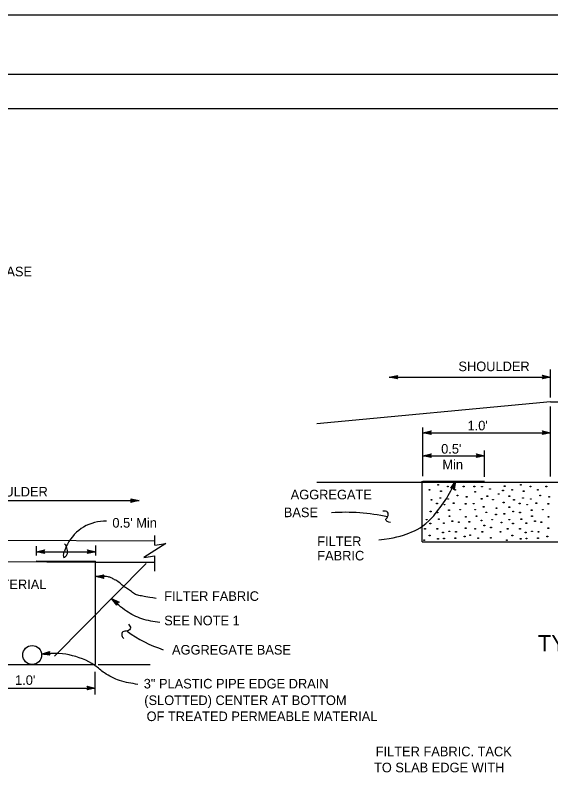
# Model space of a CAD drawing. Extents: x -894 to 866, y -472 to 714.
# Drawn here: x -253 to 138, y 156 to 714 of the extents above; entities that cross this region are included whole.
import ezdxf

# ---------------------------------------------------------------- set-up
doc = ezdxf.new("R2010")
doc.units = 0
for name, color, linetype in [('border_PLOTTING-ELEMENTS', 7, 'Continuous'), ('border_rw_22x34_Cut_Lines', 7, 'Continuous'), ('border_SHEET', 7, 'Continuous'), ('df_MISC', 7, 'Continuous'), ('df_PIPE', 7, 'Continuous'), ('rd_BASE-MATERIAL', 7, 'Continuous'), ('rd_PAVEMENT', 7, 'Continuous'), ('rd_PAVEMENT-anno', 7, 'Continuous')]:
    doc.layers.add(name, color=color, linetype=linetype)

msp = doc.modelspace()

# ---------------------------------------------------------------- linework, layer by layer
at = {"layer": 'border_PLOTTING-ELEMENTS'}
for points in [[(-894.04, -472.44), (865.96, -472.44), (865.96, 713.56), (-894.04, 713.56)], [(-864.04, 670.56), (835.96, 670.56), (835.96, -429.44), (-864.04, -429.44)]]:
    msp.add_lwpolyline(points, close=True, dxfattribs=at)
at = {"layer": 'border_rw_22x34_Cut_Lines'}
msp.add_lwpolyline([(-864.04, 670.56), (835.96, 670.56), (835.96, -429.44), (-864.04, -429.44)], close=True, dxfattribs=at)
at = {"layer": 'border_SHEET'}
msp.add_line((-814.04, 645.56), (810.96, 645.56), dxfattribs=at)
at = {"layer": 'df_MISC'}
for p, q in [((44.37, 328.94), (44.37, 373.06)), ((44.85, 373.06), (89.74, 373.06)), ((-237.5, 314.97), (-194.18, 314.76)), ((-194.18, 239.3), (-194.18, 314.76)), ((-280.73, 239.3), (-194.18, 239.3))]:
    msp.add_line(p, q, dxfattribs=at)
at = {"layer": 'df_PIPE'}
msp.add_circle((-240.4, 246.15), 6.91, dxfattribs=at)
at = {"layer": 'rd_BASE-MATERIAL'}
for p, q in [((44.37, 372.44), (356.76, 372.44)), ((44.37, 328.94), (356.76, 328.94))]:
    msp.add_line(p, q, dxfattribs=at)
for points in [[(55.68, 370.61), (56.32, 370.61), (56.32, 370.18), (55.68, 370.18)], [(62.72, 369.57), (63.36, 369.57), (63.36, 369.14), (62.72, 369.14)], [(74.21, 369.57), (74.85, 369.57), (74.85, 369.14), (74.21, 369.14)], [(81.97, 369.57), (82.61, 369.57), (82.61, 369.14), (81.97, 369.14)], [(87.66, 369.37), (88.31, 369.37), (88.31, 368.94), (87.66, 368.94)], [(104.22, 369.78), (104.86, 369.78), (104.86, 369.35), (104.22, 369.35)], [(116, 370.61), (116.65, 370.61), (116.65, 370.18), (116, 370.18)], [(123.04, 369.57), (123.69, 369.57), (123.69, 369.14), (123.04, 369.14)], [(134.53, 369.57), (135.17, 369.57), (135.17, 369.14), (134.53, 369.14)], [(49.33, 367.14), (49.97, 367.14), (49.97, 366.71), (49.33, 366.71)], [(57.65, 366.1), (58.29, 366.1), (58.29, 365.67), (57.65, 365.67)], [(68.05, 367.14), (68.69, 367.14), (68.69, 366.71), (68.05, 366.71)], [(69.75, 362.84), (70.4, 362.84), (70.4, 362.41), (69.75, 362.41)], [(82.61, 365.58), (83.26, 365.58), (83.26, 365.15), (82.61, 365.15)], [(93.53, 367.66), (94.18, 367.66), (94.18, 367.23), (93.53, 367.23)], [(99.77, 364.02), (100.42, 364.02), (100.42, 363.59), (99.77, 363.59)], [(102.89, 366.62), (103.54, 366.62), (103.54, 366.19), (102.89, 366.19)], [(109.65, 367.14), (110.3, 367.14), (110.3, 366.71), (109.65, 366.71)], [(117.97, 366.1), (118.62, 366.1), (118.62, 365.67), (117.97, 365.67)], [(128.37, 367.14), (129.02, 367.14), (129.02, 366.71), (128.37, 366.71)], [(130.08, 362.84), (130.72, 362.84), (130.72, 362.41), (130.08, 362.41)], [(50.73, 359.73), (51.37, 359.73), (51.37, 359.3), (50.73, 359.3)], [(54.85, 357.15), (55.5, 357.15), (55.5, 356.71), (54.85, 356.71)], [(57.23, 361.08), (57.88, 361.08), (57.88, 360.65), (57.23, 360.65)], [(62.92, 360.36), (63.57, 360.36), (63.57, 359.93), (62.92, 359.93)], [(67.01, 357.25), (67.65, 357.25), (67.65, 356.82), (67.01, 356.82)], [(76.37, 361.93), (77.02, 361.93), (77.02, 361.5), (76.37, 361.5)], [(87.45, 360.46), (88.1, 360.46), (88.1, 360.03), (87.45, 360.03)], [(91.45, 362.46), (92.1, 362.46), (92.1, 362.03), (91.45, 362.03)], [(95.61, 359.85), (96.26, 359.85), (96.26, 359.42), (95.61, 359.42)], [(103.41, 357.77), (104.06, 357.77), (104.06, 357.34), (103.41, 357.34)], [(107.57, 362.46), (108.22, 362.46), (108.22, 362.03), (107.57, 362.03)], [(111.05, 359.73), (111.7, 359.73), (111.7, 359.3), (111.05, 359.3)], [(115.17, 357.15), (115.82, 357.15), (115.82, 356.71), (115.17, 356.71)], [(117.55, 361.08), (118.2, 361.08), (118.2, 360.65), (117.55, 360.65)], [(123.25, 360.36), (123.89, 360.36), (123.89, 359.93), (123.25, 359.93)], [(127.33, 357.25), (127.98, 357.25), (127.98, 356.82), (127.33, 356.82)], [(136.69, 361.93), (137.34, 361.93), (137.34, 361.5), (136.69, 361.5)], [(60.25, 356.21), (60.89, 356.21), (60.89, 355.78), (60.25, 355.78)], [(63.54, 352.17), (64.19, 352.17), (64.19, 351.74), (63.54, 351.74)], [(71.69, 352.57), (72.34, 352.57), (72.34, 352.14), (71.69, 352.14)], [(75.76, 356.73), (76.4, 356.73), (76.4, 356.3), (75.76, 356.3)], [(81.55, 356.94), (82.2, 356.94), (82.2, 356.51), (81.55, 356.51)], [(82.61, 352.57), (83.26, 352.57), (83.26, 352.14), (82.61, 352.14)], [(88.85, 354.65), (89.5, 354.65), (89.5, 354.22), (88.85, 354.22)], [(98.21, 353.61), (98.86, 353.61), (98.86, 353.18), (98.21, 353.18)], [(107.64, 354.35), (108.28, 354.35), (108.28, 353.92), (107.64, 353.92)], [(120.57, 356.21), (121.22, 356.21), (121.22, 355.78), (120.57, 355.78)], [(123.87, 352.17), (124.51, 352.17), (124.51, 351.74), (123.87, 351.74)], [(132.01, 352.57), (132.66, 352.57), (132.66, 352.14), (132.01, 352.14)], [(136.08, 356.73), (136.73, 356.73), (136.73, 356.3), (136.08, 356.3)], [(50.11, 351.14), (50.75, 351.14), (50.75, 350.71), (50.11, 350.71)], [(55.05, 350.49), (55.69, 350.49), (55.69, 350.06), (55.05, 350.06)], [(63.89, 347.89), (64.53, 347.89), (64.53, 347.46), (63.89, 347.46)], [(75.86, 347.41), (76.51, 347.41), (76.51, 346.98), (75.86, 346.98)], [(83.65, 347.89), (84.3, 347.89), (84.3, 347.46), (83.65, 347.46)], [(90.87, 350.62), (91.51, 350.62), (91.51, 350.19), (90.87, 350.19)], [(97.91, 349.07), (98.55, 349.07), (98.55, 348.64), (97.91, 348.64)], [(103.93, 349.45), (104.58, 349.45), (104.58, 349.02), (103.93, 349.02)], [(110.43, 351.14), (111.07, 351.14), (111.07, 350.71), (110.43, 350.71)], [(115.37, 350.49), (116.02, 350.49), (116.02, 350.06), (115.37, 350.06)], [(124.21, 347.89), (124.86, 347.89), (124.86, 347.46), (124.21, 347.46)], [(136.18, 347.41), (136.83, 347.41), (136.83, 346.98), (136.18, 346.98)], [(47.21, 345.24), (47.85, 345.24), (47.85, 344.81), (47.21, 344.81)], [(49.9, 342.44), (50.54, 342.44), (50.54, 342.01), (49.9, 342.01)], [(56.09, 345.55), (56.74, 345.55), (56.74, 345.12), (56.09, 345.12)], [(59.73, 342.68), (60.37, 342.68), (60.37, 342.25), (59.73, 342.25)], [(65.97, 344.24), (66.62, 344.24), (66.62, 343.81), (65.97, 343.81)], [(70.69, 343.37), (71.33, 343.37), (71.33, 342.94), (70.69, 342.94)], [(78.45, 343.72), (79.1, 343.72), (79.1, 343.29), (78.45, 343.29)], [(87.25, 344.72), (87.89, 344.72), (87.89, 344.29), (87.25, 344.29)], [(89.32, 340.99), (89.96, 340.99), (89.96, 340.56), (89.32, 340.56)], [(95.09, 345.28), (95.74, 345.28), (95.74, 344.85), (95.09, 344.85)], [(101.85, 343.2), (102.5, 343.2), (102.5, 342.77), (101.85, 342.77)], [(107.53, 345.24), (108.18, 345.24), (108.18, 344.81), (107.53, 344.81)], [(110.22, 342.44), (110.87, 342.44), (110.87, 342.01), (110.22, 342.01)], [(116.42, 345.55), (117.06, 345.55), (117.06, 345.12), (116.42, 345.12)], [(120.05, 342.68), (120.7, 342.68), (120.7, 342.25), (120.05, 342.25)], [(126.29, 344.24), (126.94, 344.24), (126.94, 343.81), (126.29, 343.81)], [(131.01, 343.37), (131.66, 343.37), (131.66, 342.94), (131.01, 342.94)], [(46.07, 338.61), (46.71, 338.61), (46.71, 338.18), (46.07, 338.18)], [(55.05, 338.52), (55.69, 338.52), (55.69, 338.09), (55.05, 338.09)], [(59.21, 335.92), (59.85, 335.92), (59.85, 335.49), (59.21, 335.49)], [(63.86, 336.74), (64.5, 336.74), (64.5, 336.31), (63.86, 336.31)], [(68.57, 336.44), (69.22, 336.44), (69.22, 336.01), (68.57, 336.01)], [(75.76, 339.13), (76.4, 339.13), (76.4, 338.69), (75.76, 338.69)], [(82.61, 338.52), (83.26, 338.52), (83.26, 338.09), (82.61, 338.09)], [(87.81, 336.44), (88.46, 336.44), (88.46, 336.01), (87.81, 336.01)], [(94.28, 339.54), (94.93, 339.54), (94.93, 339.11), (94.28, 339.11)], [(101.11, 336.33), (101.76, 336.33), (101.76, 335.9), (101.11, 335.9)], [(106.39, 338.61), (107.04, 338.61), (107.04, 338.18), (106.39, 338.18)], [(115.37, 338.52), (116.02, 338.52), (116.02, 338.09), (115.37, 338.09)], [(119.53, 335.92), (120.18, 335.92), (120.18, 335.49), (119.53, 335.49)], [(124.18, 336.74), (124.82, 336.74), (124.82, 336.31), (124.18, 336.31)], [(128.89, 336.44), (129.54, 336.44), (129.54, 336.01), (128.89, 336.01)], [(136.08, 339.13), (136.73, 339.13), (136.73, 338.69), (136.08, 338.69)], [(45.45, 330.22), (46.09, 330.22), (46.09, 329.79), (45.45, 329.79)], [(49.38, 333.64), (50.03, 333.64), (50.03, 333.21), (49.38, 333.21)], [(55.47, 331.25), (56.12, 331.25), (56.12, 330.82), (55.47, 330.82)], [(59.82, 331.46), (60.46, 331.46), (60.46, 331.03), (59.82, 331.03)], [(68.2, 331.67), (68.85, 331.67), (68.85, 331.24), (68.2, 331.24)], [(74.93, 332.91), (75.57, 332.91), (75.57, 332.48), (74.93, 332.48)], [(78.97, 333.84), (79.62, 333.84), (79.62, 333.41), (78.97, 333.41)], [(84.87, 331.77), (85.51, 331.77), (85.51, 331.34), (84.87, 331.34)], [(94.08, 331.98), (94.72, 331.98), (94.72, 331.55), (94.08, 331.55)], [(105.77, 330.22), (106.42, 330.22), (106.42, 329.79), (105.77, 329.79)], [(109.71, 333.64), (110.35, 333.64), (110.35, 333.21), (109.71, 333.21)], [(115.8, 331.25), (116.44, 331.25), (116.44, 330.82), (115.8, 330.82)], [(120.14, 331.46), (120.79, 331.46), (120.79, 331.03), (120.14, 331.03)], [(128.53, 331.67), (129.17, 331.67), (129.17, 331.24), (128.53, 331.24)], [(135.25, 332.91), (135.9, 332.91), (135.9, 332.48), (135.25, 332.48)]]:
    msp.add_lwpolyline(points, close=True, dxfattribs=at)
at = {"layer": 'rd_PAVEMENT'}
for p, q in [((138.07, 431.11), (-32.56, 415.12)), ((138.07, 431.11), (356.76, 430.09)), ((-32.53, 372.44), (44.37, 372.44)), ((-353.51, 330.52), (-150.74, 329.57)), ((-150.87, 326.51), (-150.87, 333.4)), ((-150.87, 307.51), (-150.87, 318.51)), ((-367.53, 314.88), (-193.82, 314.07)), ((-224.08, 245.32), (-157.15, 313.13)), ((-193.82, 314.07), (-150.81, 313.87)), ((-192.23, 239.29), (-154.38, 239.12))]:
    msp.add_line(p, q, dxfattribs=at)
msp.add_lwpolyline([(-150.87, 326.51), (-142.87, 327.51), (-158.87, 317.51), (-150.87, 318.51)], dxfattribs=at)
at = {"layer": 'rd_PAVEMENT-anno'}
for p, q in [((138.07, 434.33), (138.07, 454.8)), ((20.25, 449.19), (26.26, 450.49)), ((26.24, 447.82), (20.25, 449.19)), ((20.25, 449.19), (20.25, 449.19)), ((20.25, 449.19), (62.5, 449.19)), ((26.03, 448.18), (21.63, 449.18)), ((21.64, 449.19), (26.02, 450.14)), ((23.01, 449.18), (25.84, 449.79)), ((25.8, 448.54), (23.01, 449.18)), ((24.39, 449.17), (25.61, 449.43)), ((25.62, 448.89), (24.39, 449.17)), ((26.26, 450.49), (25.45, 449.17)), ((25.45, 449.17), (26.24, 447.82)), ((26.24, 447.82), (26.24, 447.82)), ((26.26, 450.49), (26.26, 450.49)), ((62.5, 449.19), (138.03, 449.19)), ((132.03, 447.89), (132.83, 449.22)), ((138.03, 449.19), (132.03, 447.89)), ((132.03, 447.89), (132.03, 447.89)), ((132.83, 449.22), (132.04, 450.56)), ((132.04, 450.56), (132.04, 450.56)), ((132.04, 450.56), (138.03, 449.19)), ((132.26, 450.2), (136.65, 449.2)), ((136.64, 449.19), (132.26, 448.25)), ((135.27, 449.21), (132.44, 448.59)), ((132.49, 449.84), (135.27, 449.21)), ((132.66, 449.49), (133.89, 449.21)), ((133.89, 449.21), (132.68, 448.95)), ((138.03, 449.19), (138.03, 449.19)), ((138.07, 376.52), (138.07, 427.77)), ((44.85, 376.93), (44.85, 412.45)), ((44.85, 408.52), (50.85, 409.85)), ((50.85, 407.18), (44.85, 408.52)), ((44.85, 408.52), (44.85, 408.52)), ((44.85, 408.52), (138.07, 408.52)), ((50.64, 407.53), (46.23, 408.52)), ((46.25, 408.52), (50.62, 409.49)), ((47.62, 408.51), (50.44, 409.14)), ((50.4, 407.89), (47.62, 408.51)), ((49, 408.51), (50.21, 408.78)), ((50.23, 408.24), (49, 408.51)), ((50.85, 409.85), (50.05, 408.52)), ((50.05, 408.52), (50.85, 407.18)), ((50.85, 409.85), (50.85, 409.85)), ((132.87, 408.52), (132.07, 409.86)), ((132.07, 409.86), (132.07, 409.86)), ((132.07, 409.86), (138.07, 408.52)), ((138.07, 408.52), (132.07, 407.19)), ((132.07, 407.19), (132.87, 408.52)), ((132.29, 409.5), (136.69, 408.52)), ((136.68, 408.51), (132.31, 407.55)), ((135.31, 408.52), (132.48, 407.89)), ((132.52, 409.14), (135.31, 408.52)), ((132.7, 408.79), (133.93, 408.52)), ((133.93, 408.52), (132.72, 408.25)), ((138.07, 408.52), (138.07, 408.52)), ((50.85, 407.18), (50.85, 407.18)), ((132.07, 407.19), (132.07, 407.19)), ((44.85, 391.75), (50.85, 393.08)), ((50.85, 390.41), (44.85, 391.75)), ((44.85, 391.75), (44.85, 391.75)), ((44.85, 391.75), (89.85, 391.75)), ((50.64, 390.77), (46.23, 391.75)), ((46.25, 391.76), (50.62, 392.72)), ((47.62, 391.75), (50.44, 392.38)), ((50.4, 391.13), (47.62, 391.75)), ((49, 391.75), (50.21, 392.02)), ((50.23, 391.48), (49, 391.75)), ((50.85, 393.08), (50.05, 391.75)), ((50.05, 391.75), (50.85, 390.41)), ((50.85, 393.08), (50.85, 393.08)), ((84.65, 391.75), (83.85, 393.09)), ((83.85, 393.09), (83.85, 393.09)), ((83.85, 393.09), (89.85, 391.75)), ((89.85, 391.75), (83.85, 390.42)), ((83.85, 390.42), (84.65, 391.75)), ((84.07, 392.74), (88.47, 391.75)), ((88.46, 391.75), (84.09, 390.78)), ((87.09, 391.76), (84.27, 391.13)), ((84.3, 392.38), (87.09, 391.76)), ((84.48, 392.03), (85.71, 391.76)), ((85.71, 391.76), (84.5, 391.49)), ((89.85, 376.38), (89.85, 395.69)), ((89.85, 391.75), (89.85, 391.75)), ((50.85, 390.41), (50.85, 390.41)), ((83.85, 390.42), (83.85, 390.42)), ((-367.53, 358.98), (-162.3, 358.98)), ((-167.5, 358.98), (-168.3, 360.32)), ((-168.3, 360.32), (-168.3, 360.32)), ((-168.3, 360.32), (-162.3, 358.98)), ((-162.3, 358.98), (-168.3, 357.65)), ((-168.3, 357.65), (-167.5, 358.98)), ((-168.3, 357.65), (-168.3, 357.65)), ((-168.08, 359.97), (-163.68, 358.98)), ((-163.69, 358.98), (-168.06, 358.01)), ((-165.06, 358.98), (-167.89, 358.36)), ((-167.85, 359.61), (-165.06, 358.98)), ((-167.67, 359.26), (-166.44, 358.99)), ((-166.44, 358.99), (-167.65, 358.72)), ((-162.3, 358.98), (-162.3, 358.98)), ((-237.35, 318.87), (-237.35, 325.66)), ((-193.82, 318.87), (-193.82, 326.1)), ((-237.34, 321.61), (-231.34, 322.94)), ((-237.34, 321.61), (-193.98, 321.61)), ((-231.34, 320.27), (-237.34, 321.61)), ((-237.34, 321.61), (-237.34, 321.61)), ((-231.56, 320.63), (-235.96, 321.61)), ((-235.95, 321.62), (-231.57, 322.58)), ((-234.58, 321.61), (-231.75, 322.24)), ((-231.79, 320.99), (-234.58, 321.61)), ((-233.2, 321.61), (-231.99, 321.88)), ((-231.97, 321.33), (-233.2, 321.61)), ((-231.34, 322.94), (-232.14, 321.61)), ((-232.14, 321.61), (-231.34, 320.27)), ((-231.34, 322.94), (-231.34, 322.94)), ((-231.34, 320.27), (-231.34, 320.27)), ((-199.18, 321.61), (-199.98, 322.95)), ((-199.98, 322.95), (-199.98, 322.95)), ((-199.98, 322.95), (-193.98, 321.61)), ((-193.98, 321.61), (-199.98, 320.28)), ((-199.98, 320.28), (-199.18, 321.61)), ((-199.98, 320.28), (-199.98, 320.28)), ((-199.76, 322.6), (-195.36, 321.61)), ((-195.37, 321.61), (-199.74, 320.64)), ((-196.74, 321.61), (-199.56, 320.99)), ((-199.53, 322.24), (-196.74, 321.61)), ((-199.35, 321.89), (-198.12, 321.62)), ((-198.12, 321.62), (-199.33, 321.35)), ((-193.98, 321.61), (-193.98, 321.61)), ((-194.18, 303.42), (-188.18, 304.75)), ((-188.18, 302.08), (-194.18, 303.42)), ((-194.18, 303.42), (-194.18, 303.42)), ((-188.4, 302.44), (-192.8, 303.42)), ((-192.79, 303.42), (-188.41, 304.39)), ((-191.42, 303.42), (-188.59, 304.04)), ((-188.63, 302.8), (-191.42, 303.42)), ((-190.04, 303.42), (-188.83, 303.69)), ((-188.81, 303.14), (-190.04, 303.42)), ((-188.18, 304.75), (-188.98, 303.42)), ((-188.98, 303.42), (-188.18, 302.08)), ((-188.18, 304.75), (-188.18, 304.75)), ((-188.18, 302.08), (-188.18, 302.08)), ((-178.67, 282.62), (-182.52, 287.42)), ((-182.52, 287.42), (-182.52, 287.42)), ((-182.52, 287.42), (-177, 284.71)), ((-178.62, 283.04), (-181.44, 286.56)), ((-181.43, 286.55), (-177.41, 284.57)), ((-178.58, 283.46), (-180.36, 285.69)), ((-180.36, 285.69), (-177.77, 284.41)), ((-178.5, 283.84), (-179.29, 284.83)), ((-179.29, 284.83), (-178.18, 284.28)), ((-177, 284.71), (-178.46, 284.17)), ((-177, 284.71), (-177, 284.71)), ((-178.46, 284.17), (-178.67, 282.62)), ((-178.67, 282.62), (-178.67, 282.62)), ((-233.52, 246.68), (-227.7, 248.67)), ((-227.41, 246.02), (-233.52, 246.68)), ((-233.52, 246.68), (-233.52, 246.68)), ((-227.66, 246.35), (-232.15, 246.83)), ((-232.14, 246.84), (-227.9, 248.29)), ((-230.77, 246.99), (-228.04, 247.92)), ((-227.93, 246.68), (-230.77, 246.99)), ((-229.4, 247.14), (-228.23, 247.54)), ((-228.15, 247), (-229.4, 247.14)), ((-227.7, 248.67), (-228.35, 247.26)), ((-228.35, 247.26), (-227.41, 246.02)), ((-227.7, 248.67), (-227.7, 248.67)), ((-227.41, 246.02), (-227.41, 246.02)), ((-194.35, 217.22), (-194.35, 233.8)), ((-199.55, 222.04), (-200.35, 223.38)), ((-200.35, 223.38), (-200.35, 223.38)), ((-200.35, 223.38), (-194.35, 222.04)), ((-280.94, 222.04), (-237.88, 222.04)), ((-237.88, 222.04), (-194.35, 222.04)), ((-194.35, 222.04), (-200.35, 220.71)), ((-200.35, 220.71), (-199.55, 222.04)), ((-200.35, 220.71), (-200.35, 220.71)), ((-200.13, 223.02), (-195.73, 222.04)), ((-195.74, 222.04), (-200.11, 221.07)), ((-197.11, 222.04), (-199.93, 221.42)), ((-199.9, 222.66), (-197.11, 222.04)), ((-199.72, 222.32), (-198.49, 222.04)), ((-198.49, 222.04), (-199.7, 221.78)), ((-194.35, 222.04), (-194.35, 222.04))]:
    msp.add_line(p, q, dxfattribs=at)
msp.add_lwpolyline([(65.15, 368.11), (68.64, 373.06), (67.57, 367.1), (67.33, 367.43), (68.11, 371.79), (65.55, 368.17), (65.95, 368.23), (67.59, 370.55), (67.09, 367.76), (66.85, 368.09), (67.07, 369.29), (66.36, 368.29), (66.67, 368.33), (67.57, 367.1), (66.67, 368.33)], close=True, dxfattribs=at)
for centre, radius, start, end in [((-11.92, 205.06), 145.34, 77.6955, 93.9355), ((-187.1, 312.93), 31.03, 88.1561, 152.9304), ((-114.2, 342.02), 96.93, 234.0119, 251.6257), ((-224.69, 191.46), 55.92, 57.4612, 99.0802)]:
    msp.add_arc(centre, radius, start, end, dxfattribs=at)
for points in [[(12.59, 330.25), (23.97, 331.59), (34.68, 334.72), (50.53, 342.43), (64.99, 364.33), (68.64, 373.06)], [(-149.83, 287.42), (-153.78, 288.11), (-157.72, 288.81), (-161.66, 289.5), (-165.03, 290.1), (-167.78, 292.56), (-170.7, 294.37), (-174.1, 296.48), (-176.84, 299.33), (-180.43, 301.33), (-182.62, 302.54), (-184.97, 303.41), (-187.39, 303.41), (-189.65, 303.42), (-191.92, 303.42), (-194.18, 303.42)]]:
    msp.add_open_spline(points, degree=3, dxfattribs=at)
for points in [[(21.17, 342.86), (17.65, 344.97), (19.06, 347.08), (19.06, 350.6), (15.55, 351.3)], [(-214.73, 327.05), (-215.93, 324.7), (-216.91, 322.12), (-217.71, 319.18), (-217.18, 317.49), (-215.76, 318.29), (-214.6, 320.43), (-214.6, 322.56), (-215.22, 324.52), (-215.93, 326.3), (-216.82, 327.45)], [(-147.19, 269.88), (-160.41, 272.66), (-171.53, 278.22), (-182.52, 287.42)], [(-170.06, 268.66), (-168.66, 265.87), (-170.75, 263.79), (-174.23, 263.09), (-174.92, 260.31), (-173.53, 258.22)], [(-163.32, 224.69), (-176.54, 227.48), (-187.66, 233.04), (-194.62, 238.6)]]:
    msp.add_spline(points, degree=3, dxfattribs=at)

# ---------------------------------------------------------------- texts
for s, height, p in [('Exist AGGREGATE BASE', 7, (-350.28, 522.84)), ('SHOULDER', 7, (70.75, 453.54)), ("1.0'", 7, (77.39, 410.29)), ("0.5'", 7, (58.15, 393.31)), ('Min', 7, (59.05, 381.78)), ('SHOULDER', 7, (-281.01, 361.97)), ('AGGREGATE', 7, (-51.71, 359.88)), (' BASE', 7, (-59.33, 346.86)), ("0.5' Min", 7, (-181.86, 339.23)), ('FILTER', 7, (-32.31, 325.76)), ('FABRIC', 7, (-32.31, 315.26)), ('PERMEABLE MATERIAL', 7, (-336.63, 294.26)), ('FILTER FABRIC', 7, (-144.04, 285.71)), ('SEE NOTE 1', 7, (-144.04, 267.87)), ('TYPE 5 PAVEMENT STRUCTURE DRAINAGE SYSTEM', 12, (128.73, 248.73)), ('AGGREGATE BASE', 7, (-138.34, 246.47)), ("1.0'", 7, (-252.89, 224.34)), ('3" PLASTIC PIPE EDGE DRAIN', 7, (-158.97, 221.72)), ('(SLOTTED) CENTER AT BOTTOM', 7, (-158.59, 209.59)), ('OF TREATED PERMEABLE MATERIAL', 7, (-156.9, 197.88)), ('FILTER FABRIC. TACK', 7, (10.37, 172.17)), ('TO SLAB EDGE WITH', 7, (9.12, 160.46))]:
    msp.add_text(s, height=height, dxfattribs=at).set_placement(p)

doc.saveas('drawing.dxf')
